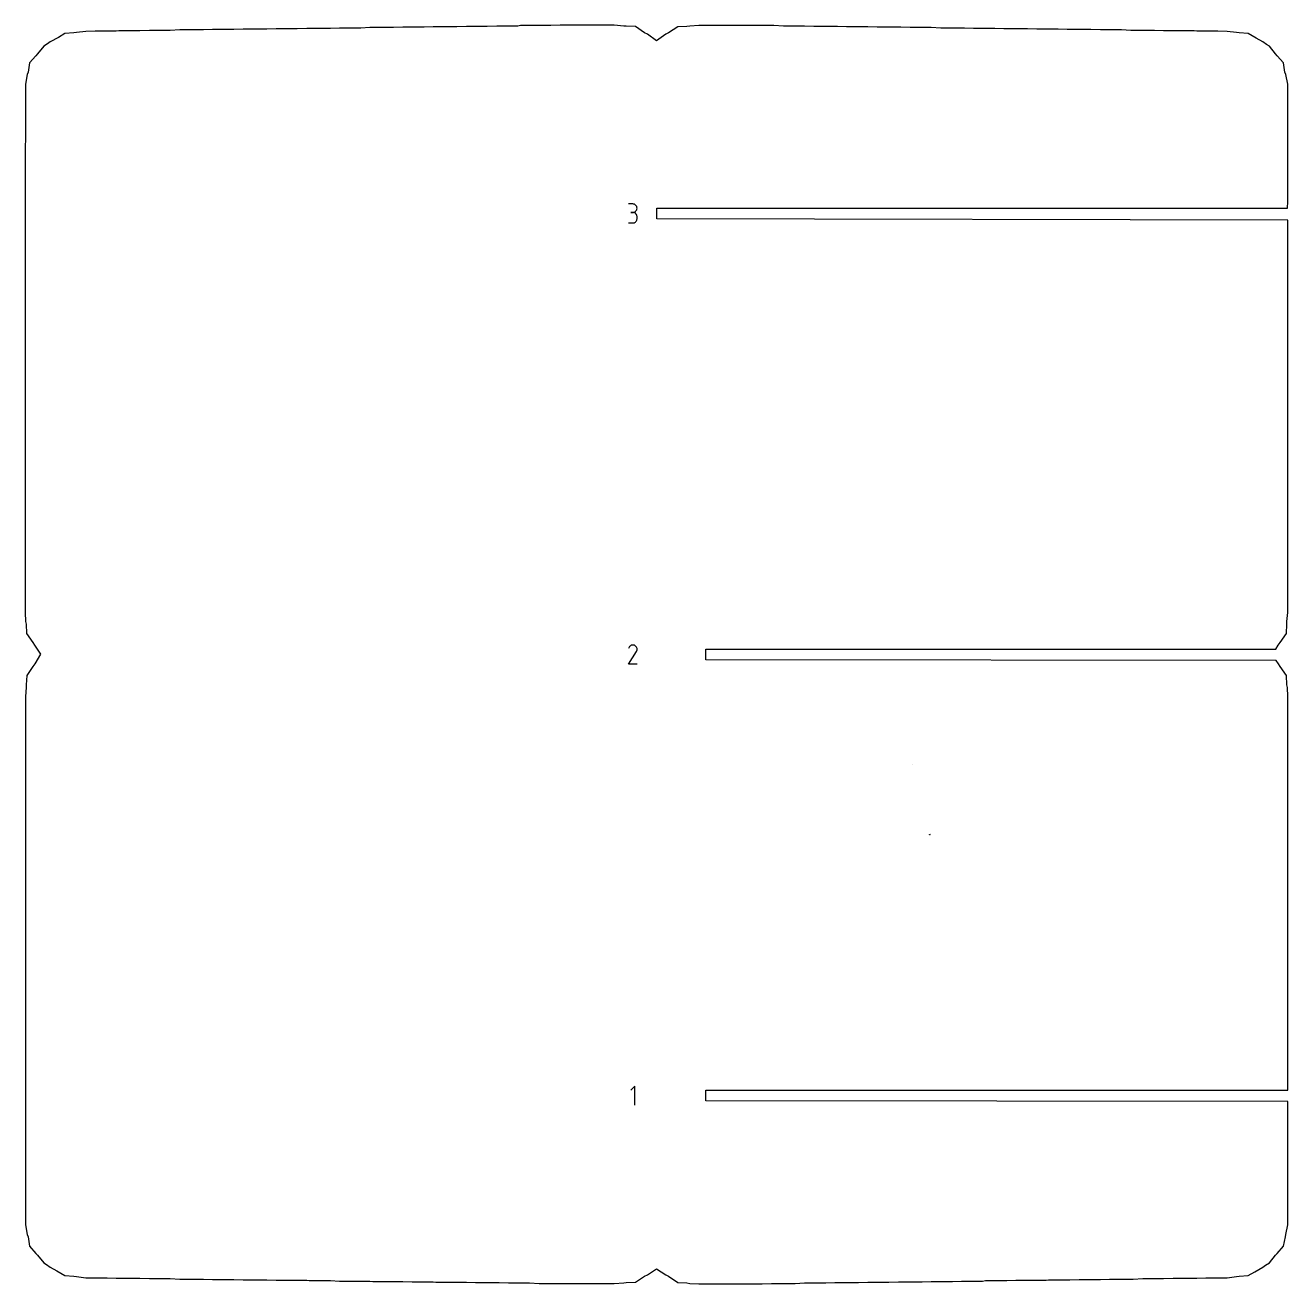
# Model space of a CAD drawing. Extents: x 86 to 757, y 8 to 1272.
# Drawn here: x 423.2 to 742.6, y 852.5 to 1171 of the extents above; entities that cross this region are included whole.
import ezdxf

# ---------------------------------------------------------------- set-up
doc = ezdxf.new("R2010")
doc.units = 0
doc.layers.get('0').update_dxf_attribs({"linetype": 'CONTINUOUS'})

msp = doc.modelspace()

# ---------------------------------------------------------------- linework, layer by layer
at = {"color": 0}
for p, q in [((435.536, 1169.1), (433.236, 1168.9)), ((436.234, 1169.2), (435.536, 1169.1)), ((438.535, 1169.39), (436.234, 1169.2)), ((440.933, 1169.5), (438.535, 1169.39)), ((441.537, 1169.5), (440.933, 1169.5)), ((443.936, 1169.5), (441.537, 1169.5)), ((446.236, 1169.5), (443.936, 1169.5)), ((446.934, 1169.6), (446.236, 1169.5)), ((449.234, 1169.6), (446.934, 1169.6)), ((451.633, 1169.6), (449.234, 1169.6)), ((452.236, 1169.6), (451.633, 1169.6)), ((454.635, 1169.7), (452.236, 1169.6)), ((456.935, 1169.7), (454.635, 1169.7)), ((457.634, 1169.7), (456.935, 1169.7)), ((459.934, 1169.7), (457.634, 1169.7)), ((462.333, 1169.8), (459.934, 1169.7)), ((462.936, 1169.8), (462.333, 1169.8)), ((465.335, 1169.8), (462.936, 1169.8)), ((467.635, 1169.8), (465.335, 1169.8)), ((468.334, 1169.8), (467.635, 1169.8)), ((470.634, 1169.9), (468.334, 1169.8)), ((473.033, 1169.9), (470.634, 1169.9)), ((473.636, 1169.9), (473.033, 1169.9)), ((476.035, 1169.9), (473.636, 1169.9)), ((478.335, 1170), (476.035, 1169.9)), ((479.033, 1170), (478.335, 1170)), ((481.334, 1170), (479.033, 1170)), ((483.732, 1170), (481.334, 1170)), ((484.336, 1170), (483.732, 1170)), ((486.735, 1170.1), (484.336, 1170)), ((489.035, 1170.1), (486.735, 1170.1)), ((489.733, 1170.1), (489.035, 1170.1)), ((492.033, 1170.1), (489.733, 1170.1)), ((494.432, 1170.2), (492.033, 1170.1)), ((495.035, 1170.2), (494.432, 1170.2)), ((497.434, 1170.2), (495.035, 1170.2)), ((499.734, 1170.2), (497.434, 1170.2)), ((500.433, 1170.2), (499.734, 1170.2)), ((502.733, 1170.3), (500.433, 1170.2)), ((505.135, 1170.3), (502.733, 1170.3)), ((505.735, 1170.3), (505.135, 1170.3)), ((508.134, 1170.3), (505.735, 1170.3)), ((510.434, 1170.4), (508.134, 1170.3)), ((511.133, 1170.4), (510.434, 1170.4)), ((513.433, 1170.4), (511.133, 1170.4)), ((515.733, 1170.4), (513.433, 1170.4)), ((516.435, 1170.4), (515.733, 1170.4)), ((518.735, 1170.5), (516.435, 1170.4)), ((521.134, 1170.5), (518.735, 1170.5)), ((521.734, 1170.5), (521.134, 1170.5)), ((524.133, 1170.5), (521.734, 1170.5)), ((526.433, 1170.6), (524.133, 1170.5)), ((527.135, 1170.6), (526.433, 1170.6)), ((529.431, 1170.6), (527.135, 1170.6)), ((531.83, 1170.6), (529.431, 1170.6)), ((532.433, 1170.6), (531.83, 1170.6)), ((534.832, 1170.7), (532.433, 1170.6)), ((537.132, 1170.7), (534.832, 1170.7)), ((537.834, 1170.7), (537.132, 1170.7)), ((540.135, 1170.7), (537.834, 1170.7)), ((542.533, 1170.8), (540.135, 1170.7)), ((543.133, 1170.8), (542.533, 1170.8)), ((545.532, 1170.8), (543.133, 1170.8)), ((547.832, 1170.8), (545.532, 1170.8)), ((548.534, 1170.9), (547.832, 1170.8)), ((550.831, 1170.9), (548.534, 1170.9)), ((553.23, 1170.9), (550.831, 1170.9)), ((553.833, 1170.9), (553.23, 1170.9)), ((556.232, 1170.9), (553.833, 1170.9)), ((558.532, 1171), (556.232, 1170.9)), ((559.234, 1171), (558.532, 1171)), ((561.534, 1171), (559.234, 1171)), ((563.933, 1171), (561.534, 1171)), ((564.533, 1171), (563.933, 1171)), ((566.932, 1171), (564.533, 1171)), ((569.232, 1171), (566.932, 1171)), ((569.93, 1171), (569.232, 1171)), ((572.23, 1171), (569.93, 1171)), ((574.633, 1170.8), (572.23, 1171)), ((575.232, 1170.8), (574.633, 1170.8)), ((577.631, 1170.7), (575.232, 1170.8)), ((579.931, 1169.1), (577.631, 1170.7)), ((580.633, 1168.7), (579.931, 1169.1)), ((585.932, 1169.1), (585.332, 1168.7)), ((588.331, 1170.6), (585.932, 1169.1)), ((590.631, 1170.7), (588.331, 1170.6)), ((591.33, 1170.8), (590.631, 1170.7)), ((593.63, 1170.9), (591.33, 1170.8)), ((595.93, 1170.9), (593.63, 1170.9)), ((596.632, 1170.9), (595.93, 1170.9)), ((598.932, 1170.9), (596.632, 1170.9)), ((601.331, 1170.9), (598.932, 1170.9)), ((601.931, 1170.9), (601.331, 1170.9)), ((604.33, 1170.9), (601.931, 1170.9)), ((606.63, 1170.9), (604.33, 1170.9)), ((607.332, 1170.9), (606.63, 1170.9)), ((609.632, 1170.9), (607.332, 1170.9)), ((612.031, 1170.9), (609.632, 1170.9)), ((612.63, 1170.9), (612.031, 1170.9)), ((615.029, 1170.8), (612.63, 1170.9)), ((617.329, 1170.8), (615.029, 1170.8)), ((618.031, 1170.8), (617.329, 1170.8)), ((620.332, 1170.8), (618.031, 1170.8)), ((622.73, 1170.7), (620.332, 1170.8)), ((623.33, 1170.7), (622.73, 1170.7)), ((625.729, 1170.7), (623.33, 1170.7)), ((628.029, 1170.7), (625.729, 1170.7)), ((628.731, 1170.7), (628.029, 1170.7)), ((631.031, 1170.6), (628.731, 1170.7)), ((633.43, 1170.6), (631.031, 1170.6)), ((634.03, 1170.6), (633.43, 1170.6)), ((636.429, 1170.6), (634.03, 1170.6)), ((638.729, 1170.5), (636.429, 1170.6)), ((639.431, 1170.5), (638.729, 1170.5)), ((641.731, 1170.5), (639.431, 1170.5)), ((644.13, 1170.5), (641.731, 1170.5)), ((644.73, 1170.5), (644.13, 1170.5)), ((647.129, 1170.4), (644.73, 1170.5)), ((649.429, 1170.4), (647.129, 1170.4)), ((650.131, 1170.4), (649.429, 1170.4)), ((652.431, 1170.4), (650.131, 1170.4)), ((654.83, 1170.3), (652.431, 1170.4)), ((655.429, 1170.3), (654.83, 1170.3)), ((657.828, 1170.3), (655.429, 1170.3)), ((660.132, 1170.3), (657.828, 1170.3)), ((660.83, 1170.3), (660.132, 1170.3)), ((663.13, 1170.2), (660.83, 1170.3)), ((665.431, 1170.2), (663.13, 1170.2)), ((666.129, 1170.2), (665.431, 1170.2)), ((668.528, 1170.2), (666.129, 1170.2)), ((670.832, 1170.1), (668.528, 1170.2)), ((671.53, 1170.1), (670.832, 1170.1)), ((673.83, 1170.1), (671.53, 1170.1)), ((676.13, 1170.1), (673.83, 1170.1)), ((676.829, 1170.1), (676.13, 1170.1)), ((679.129, 1170), (676.829, 1170.1)), ((681.531, 1170), (679.129, 1170)), ((682.128, 1170), (681.531, 1170)), ((684.53, 1170), (682.128, 1170)), ((686.83, 1169.9), (684.53, 1170)), ((687.529, 1169.9), (686.83, 1169.9)), ((689.829, 1169.9), (687.529, 1169.9)), ((692.231, 1169.9), (689.829, 1169.9)), ((692.831, 1169.9), (692.231, 1169.9)), ((695.23, 1169.8), (692.831, 1169.9)), ((697.53, 1169.8), (695.23, 1169.8)), ((698.228, 1169.8), (697.53, 1169.8)), ((700.532, 1169.8), (698.228, 1169.8)), ((702.931, 1169.7), (700.532, 1169.8)), ((703.527, 1169.7), (702.931, 1169.7)), ((705.926, 1169.7), (703.527, 1169.7)), ((708.23, 1169.7), (705.926, 1169.7)), ((708.928, 1169.7), (708.23, 1169.7)), ((711.232, 1169.6), (708.928, 1169.7)), ((713.631, 1169.6), (711.232, 1169.6)), ((714.23, 1169.6), (713.631, 1169.6)), ((716.629, 1169.6), (714.23, 1169.6)), ((718.929, 1169.6), (716.629, 1169.6)), ((719.628, 1169.5), (718.929, 1169.6)), ((721.932, 1169.5), (719.628, 1169.5)), ((724.33, 1169.5), (721.932, 1169.5)), ((724.927, 1169.5), (724.33, 1169.5)), ((727.325, 1169.39), (724.927, 1169.5)), ((729.629, 1169.2), (727.325, 1169.39)), ((730.328, 1169.1), (729.629, 1169.2)), ((732.631, 1168.9), (730.328, 1169.1)), ((428.837, 1166.3), (427.937, 1165.7)), ((429.535, 1166.8), (428.837, 1166.3)), ((431.634, 1167.9), (429.535, 1166.8)), ((433.236, 1168.9), (431.634, 1167.9)), ((582.93, 1167.09), (580.633, 1168.7)), ((585.332, 1168.7), (582.93, 1167.09)), ((734.628, 1167.7), (732.631, 1168.9)), ((736.328, 1166.8), (734.628, 1167.7)), ((737.228, 1166.1), (736.328, 1166.8)), ((738.029, 1165.7), (737.228, 1166.1)), ((425.937, 1163.3), (424.335, 1161.5)), ((426.335, 1163.8), (425.937, 1163.3)), ((427.937, 1165.7), (426.335, 1163.8)), ((739.528, 1163.8), (738.029, 1165.7)), ((739.93, 1163.3), (739.528, 1163.8)), ((741.528, 1161.5), (739.93, 1163.3)), ((424.335, 1161.5), (423.937, 1159.1)), ((741.927, 1159.1), (741.528, 1161.5)), ((423.736, 1158.5), (423.333, 1156.1)), ((423.937, 1159.1), (423.736, 1158.5)), ((742.128, 1158.5), (741.927, 1159.1)), ((742.629, 1156.1), (742.128, 1158.5)), ((423.333, 1156.1), (423.333, 1153.8)), ((423.333, 1153.8), (423.333, 1153.1)), ((423.333, 1153.1), (423.333, 1150.8)), ((742.629, 1153.8), (742.629, 1156.1)), ((742.629, 1153.1), (742.629, 1153.8)), ((742.629, 1150.8), (742.629, 1153.1)), ((423.333, 1150.8), (423.333, 1148.4)), ((742.629, 1148.4), (742.629, 1150.8)), ((423.333, 1148.4), (423.333, 1147.8)), ((423.333, 1147.8), (423.333, 1145.4)), ((742.629, 1147.8), (742.629, 1148.4)), ((742.629, 1145.4), (742.629, 1147.8)), ((423.333, 1145.4), (423.333, 1143.1)), ((742.629, 1143.1), (742.629, 1145.4)), ((423.333, 1142.4), (423.235, 1140.1)), ((423.333, 1143.1), (423.333, 1142.4)), ((742.629, 1142.4), (742.629, 1143.1)), ((742.629, 1140.1), (742.629, 1142.4)), ((423.235, 1140.1), (423.235, 1137.69)), ((423.235, 1137.69), (423.235, 1137.1)), ((423.235, 1137.1), (423.235, 1134.7)), ((742.629, 1137.69), (742.629, 1140.1)), ((742.629, 1137.1), (742.629, 1137.69)), ((742.629, 1134.7), (742.629, 1137.1)), ((423.235, 1134.7), (423.235, 1132.4)), ((742.629, 1132.4), (742.629, 1134.7)), ((423.235, 1132.4), (423.235, 1131.7)), ((423.235, 1131.7), (423.235, 1129.4)), ((742.629, 1131.7), (742.629, 1132.4)), ((742.629, 1129.4), (742.629, 1131.7)), ((423.235, 1129.4), (423.235, 1127)), ((742.629, 1127), (742.629, 1129.4)), ((423.235, 1127), (423.235, 1126.4)), ((423.235, 1126.4), (423.235, 1124)), ((576.929, 1125.8), (575.832, 1125.8)), ((577.13, 1125.7), (576.929, 1125.8)), ((577.335, 1125.7), (577.13, 1125.7)), ((577.43, 1125.6), (577.335, 1125.7)), ((577.631, 1125.5), (577.43, 1125.6)), ((577.734, 1125.4), (577.631, 1125.5)), ((577.832, 1125.2), (577.734, 1125.4)), ((577.931, 1125.1), (577.832, 1125.2)), ((577.832, 1124.2), (577.931, 1124.3)), ((577.931, 1124.9), (577.931, 1125.1)), ((578.033, 1124.7), (577.931, 1124.9)), ((577.931, 1124.5), (578.033, 1124.7)), ((577.931, 1124.3), (577.931, 1124.5)), ((578.033, 1124.7), (578.033, 1124.7)), ((583.032, 1122), (583.032, 1124.7)), ((583.032, 1124.7), (742.527, 1124.7)), ((742.527, 1124.7), (742.629, 1126.4)), ((742.629, 1126.4), (742.629, 1127)), ((423.235, 1124), (423.235, 1121.7)), ((423.235, 1121.7), (423.235, 1121)), ((576.929, 1123.6), (576.432, 1123.6)), ((576.432, 1123.6), (576.929, 1123.6)), ((577.13, 1123.6), (576.929, 1123.6)), ((576.929, 1123.6), (576.929, 1123.6)), ((576.929, 1123.6), (577.13, 1123.6)), ((577.13, 1123.6), (577.335, 1123.7)), ((577.335, 1123.6), (577.13, 1123.6)), ((577.335, 1123.7), (577.43, 1123.8)), ((577.43, 1123.49), (577.335, 1123.6)), ((577.335, 1121), (577.43, 1121.1)), ((577.43, 1123.8), (577.631, 1123.9)), ((577.631, 1123.4), (577.43, 1123.49)), ((577.43, 1121.1), (577.631, 1121.2)), ((577.631, 1123.9), (577.734, 1124)), ((577.734, 1123.2), (577.631, 1123.4)), ((577.631, 1121.2), (577.734, 1121.3)), ((577.734, 1124), (577.832, 1124.2)), ((577.832, 1123.1), (577.734, 1123.2)), ((577.734, 1121.3), (577.832, 1121.5)), ((577.931, 1122.9), (577.832, 1123.1)), ((577.832, 1121.5), (577.931, 1121.7)), ((577.931, 1122.8), (577.931, 1122.9)), ((578.033, 1122.6), (577.931, 1122.8)), ((577.931, 1121.8), (578.033, 1122)), ((577.931, 1121.7), (577.931, 1121.8)), ((578.033, 1122), (578.033, 1122.6)), ((578.033, 1122.6), (578.033, 1122.6)), ((742.629, 1121.7), (583.032, 1122)), ((742.629, 1121), (742.629, 1121.7)), ((423.235, 1121), (423.235, 1118.7)), ((423.235, 1118.7), (423.235, 1116.29)), ((575.832, 1121), (576.929, 1121)), ((576.929, 1121), (576.929, 1121)), ((576.929, 1121), (577.13, 1121)), ((577.13, 1121), (577.335, 1121)), ((742.629, 1118.7), (742.629, 1121)), ((742.629, 1116.29), (742.629, 1118.7)), ((423.235, 1116.29), (423.235, 1115.7)), ((423.235, 1115.7), (423.235, 1113.3)), ((742.629, 1115.7), (742.629, 1116.29)), ((742.629, 1113.3), (742.629, 1115.7)), ((423.235, 1113.3), (423.235, 1111)), ((742.629, 1111), (742.629, 1113.3)), ((423.235, 1111), (423.235, 1110.3)), ((423.235, 1110.3), (423.235, 1108)), ((742.629, 1110.3), (742.629, 1111)), ((742.629, 1108), (742.629, 1110.3)), ((423.235, 1108), (423.235, 1105.6)), ((423.235, 1105.6), (423.235, 1105)), ((742.629, 1105.6), (742.629, 1108)), ((742.629, 1105), (742.629, 1105.6)), ((423.235, 1105), (423.235, 1102.6)), ((423.235, 1102.6), (423.235, 1100.3)), ((742.629, 1102.6), (742.629, 1105)), ((742.629, 1100.3), (742.629, 1102.6)), ((423.235, 1100.3), (423.235, 1099.59)), ((423.235, 1099.59), (423.235, 1097.3)), ((742.629, 1099.59), (742.629, 1100.3)), ((742.629, 1097.3), (742.629, 1099.59)), ((423.235, 1097.3), (423.235, 1095)), ((742.629, 1095), (742.629, 1097.3)), ((423.235, 1095), (423.235, 1094.3)), ((423.235, 1094.3), (423.235, 1091.9)), ((742.629, 1094.3), (742.629, 1095)), ((742.629, 1091.9), (742.629, 1094.3)), ((423.235, 1091.9), (423.235, 1089.6)), ((423.235, 1089.6), (423.235, 1088.9)), ((742.629, 1089.6), (742.629, 1091.9)), ((742.629, 1088.9), (742.629, 1089.6)), ((423.235, 1088.9), (423.235, 1086.6)), ((423.235, 1086.6), (423.235, 1084.3)), ((742.629, 1086.6), (742.629, 1088.9)), ((742.629, 1084.3), (742.629, 1086.6)), ((423.235, 1084.3), (423.235, 1083.6)), ((423.235, 1083.6), (423.235, 1081.3)), ((742.629, 1083.6), (742.629, 1084.3)), ((742.629, 1081.3), (742.629, 1083.6)), ((423.235, 1081.3), (423.235, 1078.9)), ((742.629, 1078.9), (742.629, 1081.3)), ((423.235, 1078.9), (423.235, 1078.3)), ((423.235, 1078.3), (423.235, 1075.9)), ((742.629, 1078.3), (742.629, 1078.9)), ((742.629, 1075.9), (742.629, 1078.3)), ((423.235, 1075.9), (423.235, 1073.6)), ((423.235, 1073.6), (423.235, 1072.9)), ((742.629, 1073.6), (742.629, 1075.9)), ((742.629, 1072.9), (742.629, 1073.6)), ((423.235, 1072.9), (423.235, 1070.6)), ((423.235, 1070.6), (423.235, 1068.2)), ((742.629, 1070.6), (742.629, 1072.9)), ((742.629, 1068.2), (742.629, 1070.6)), ((423.235, 1068.2), (423.235, 1067.6)), ((423.235, 1067.6), (423.235, 1065.2)), ((742.629, 1067.6), (742.629, 1068.2)), ((742.629, 1065.2), (742.629, 1067.6)), ((423.235, 1065.2), (423.235, 1062.9)), ((742.629, 1062.9), (742.629, 1065.2)), ((423.235, 1062.9), (423.235, 1062.2)), ((423.235, 1062.2), (423.235, 1059.9)), ((742.629, 1062.2), (742.629, 1062.9)), ((742.629, 1059.9), (742.629, 1062.2)), ((423.235, 1059.9), (423.235, 1057.5)), ((423.235, 1057.5), (423.235, 1056.9)), ((742.629, 1057.5), (742.629, 1059.9)), ((742.629, 1056.9), (742.629, 1057.5)), ((423.235, 1056.9), (423.235, 1054.5)), ((423.235, 1054.5), (423.235, 1052.2)), ((742.629, 1054.5), (742.629, 1056.9)), ((742.629, 1052.2), (742.629, 1054.5)), ((423.235, 1052.2), (423.235, 1051.5)), ((423.235, 1051.5), (423.235, 1049.2)), ((742.629, 1051.5), (742.629, 1052.2)), ((742.629, 1049.2), (742.629, 1051.5)), ((423.235, 1049.2), (423.235, 1046.8)), ((742.629, 1046.8), (742.629, 1049.2)), ((423.235, 1046.8), (423.235, 1046.2)), ((423.235, 1046.2), (423.235, 1043.8)), ((742.629, 1046.2), (742.629, 1046.8)), ((742.629, 1043.8), (742.629, 1046.2)), ((423.235, 1043.8), (423.235, 1041.5)), ((423.235, 1041.5), (423.235, 1040.8)), ((742.629, 1041.5), (742.629, 1043.8)), ((742.629, 1040.8), (742.629, 1041.5)), ((423.235, 1040.8), (423.235, 1038.5)), ((423.235, 1038.5), (423.235, 1036.1)), ((742.629, 1038.5), (742.629, 1040.8)), ((742.629, 1036.1), (742.629, 1038.5)), ((423.235, 1036.1), (423.235, 1035.5)), ((423.235, 1035.5), (423.235, 1033.1)), ((742.629, 1035.5), (742.629, 1036.1)), ((742.629, 1033.1), (742.629, 1035.5)), ((423.235, 1033.1), (423.235, 1030.8)), ((742.629, 1030.8), (742.629, 1033.1)), ((423.235, 1030.8), (423.235, 1030.1)), ((423.235, 1030.1), (423.235, 1027.8)), ((742.629, 1030.1), (742.629, 1030.8)), ((742.629, 1027.8), (742.629, 1030.1)), ((423.235, 1027.8), (423.235, 1025.4)), ((423.235, 1025.4), (423.235, 1024.8)), ((742.629, 1025.4), (742.629, 1027.8)), ((742.629, 1024.8), (742.629, 1025.4)), ((423.235, 1024.8), (423.235, 1022.4)), ((423.235, 1022.4), (423.333, 1020.1)), ((742.428, 1020.1), (742.629, 1022.4)), ((742.629, 1022.4), (742.629, 1024.8)), ((423.333, 1020.1), (423.436, 1019.4)), ((423.436, 1019.4), (423.534, 1017.1)), ((742.329, 1017.1), (742.428, 1019.4)), ((742.428, 1019.4), (742.428, 1020.1)), ((423.534, 1017.1), (425.136, 1014.8)), ((740.727, 1014.8), (742.329, 1017.1)), ((425.136, 1014.8), (425.538, 1014.1)), ((425.538, 1014.1), (427.133, 1011.8)), ((576.03, 1013.6), (575.832, 1013.3)), ((575.832, 1009.3), (577.832, 1012.5)), ((576.132, 1013.8), (576.03, 1013.6)), ((576.231, 1013.9), (576.132, 1013.8)), ((576.432, 1014), (576.231, 1013.9)), ((576.531, 1014.1), (576.432, 1014)), ((576.732, 1014.1), (576.531, 1014.1)), ((576.929, 1014.1), (576.732, 1014.1)), ((577.13, 1014.1), (576.929, 1014.1)), ((577.335, 1014.1), (577.13, 1014.1)), ((577.43, 1014), (577.335, 1014.1)), ((577.631, 1013.9), (577.43, 1014)), ((577.43, 1014), (577.43, 1014)), ((577.734, 1013.8), (577.631, 1013.9)), ((577.832, 1013.6), (577.734, 1013.8)), ((577.931, 1013.4), (577.832, 1013.6)), ((577.832, 1012.5), (577.931, 1012.7)), ((577.832, 1012.5), (577.832, 1012.5)), ((577.832, 1012.5), (577.832, 1012.5)), ((577.832, 1012.5), (577.832, 1012.5)), ((577.832, 1012.5), (577.832, 1012.5)), ((577.832, 1012.5), (577.832, 1012.5)), ((577.832, 1012.5), (577.832, 1012.5)), ((577.832, 1012.5), (577.832, 1012.5)), ((577.832, 1012.5), (577.832, 1012.5)), ((577.832, 1012.5), (577.832, 1012.5)), ((577.832, 1012.5), (577.832, 1012.5)), ((577.832, 1012.5), (577.832, 1012.5)), ((578.033, 1013.3), (577.931, 1013.4)), ((577.931, 1012.7), (578.033, 1012.9)), ((578.033, 1013.1), (578.033, 1013.3)), ((578.033, 1012.9), (578.033, 1013.1)), ((595.45, 1010.4), (595.45, 1013.1)), ((595.45, 1013.1), (739.63, 1013.1)), ((739.63, 1013.1), (740.23, 1014.1)), ((740.23, 1014.1), (740.727, 1014.8)), ((425.633, 1009.4), (425.136, 1008.7)), ((427.133, 1011.8), (425.633, 1009.4)), ((578.033, 1009.3), (575.832, 1009.3)), ((739.729, 1010.2), (595.45, 1010.4)), ((740.329, 1009.4), (739.729, 1010.2)), ((740.727, 1008.7), (740.329, 1009.4)), ((423.633, 1006.4), (423.436, 1004.1)), ((425.136, 1008.7), (423.633, 1006.4)), ((742.329, 1006.4), (740.727, 1008.7)), ((742.428, 1004.1), (742.329, 1006.4)), ((423.436, 1003.4), (423.333, 1001.1)), ((423.436, 1004.1), (423.436, 1003.4)), ((742.527, 1003.4), (742.428, 1004.1)), ((742.629, 1001.1), (742.527, 1003.4)), ((423.333, 1001.1), (423.333, 998.696)), ((742.629, 998.696), (742.629, 1001.1)), ((423.333, 998.696), (423.333, 998.1)), ((423.333, 998.1), (423.333, 995.698)), ((742.629, 998.1), (742.629, 998.696)), ((742.629, 995.698), (742.629, 998.1)), ((423.333, 995.698), (423.333, 993.398)), ((423.333, 993.398), (423.333, 992.699)), ((742.629, 993.398), (742.629, 995.698)), ((742.629, 992.699), (742.629, 993.398)), ((423.333, 992.699), (423.333, 990.399)), ((423.333, 990.399), (423.333, 988)), ((742.629, 990.399), (742.629, 992.699)), ((742.629, 988), (742.629, 990.399)), ((423.333, 988), (423.333, 987.397)), ((423.333, 987.397), (423.333, 984.998)), ((742.629, 987.397), (742.629, 988)), ((742.629, 984.998), (742.629, 987.397)), ((423.333, 984.998), (423.333, 982.698)), ((647.629, 983.901), (647.629, 983.901)), ((742.629, 982.698), (742.629, 984.998)), ((423.333, 982.698), (423.333, 981.999)), ((423.333, 981.999), (423.333, 979.699)), ((742.629, 981.999), (742.629, 982.698)), ((742.629, 979.699), (742.629, 981.999)), ((423.333, 979.699), (423.333, 977.297)), ((742.629, 977.297), (742.629, 979.699)), ((423.333, 977.297), (423.333, 976.697)), ((423.333, 976.697), (423.333, 974.298)), ((423.333, 974.298), (423.333, 971.998)), ((742.629, 976.697), (742.629, 977.297)), ((742.629, 974.298), (742.629, 976.697)), ((742.629, 971.998), (742.629, 974.298)), ((423.333, 971.998), (423.333, 971.3)), ((423.333, 971.3), (423.333, 968.999)), ((742.629, 971.3), (742.629, 971.998)), ((742.629, 968.999), (742.629, 971.3)), ((423.333, 968.999), (423.333, 966.597)), ((742.629, 966.597), (742.629, 968.999)), ((423.333, 966.597), (423.333, 965.997)), ((423.333, 965.997), (423.333, 963.598)), ((652.029, 966.1), (652.029, 966.198)), ((652.029, 966.198), (652.131, 966.198)), ((652.029, 966.1), (652.029, 966.1)), ((652.029, 966.1), (652.029, 966.1)), ((652.029, 966.1), (652.029, 966.1)), ((652.131, 966.198), (652.131, 966.301)), ((652.131, 966.301), (652.131, 966.301)), ((652.131, 966.301), (652.131, 966.301)), ((652.23, 966.399), (652.23, 966.399)), ((652.23, 966.399), (652.23, 966.399)), ((742.629, 965.997), (742.629, 966.597)), ((742.629, 963.598), (742.629, 965.997)), ((423.333, 963.598), (423.333, 961.298)), ((742.629, 961.298), (742.629, 963.598)), ((423.333, 961.298), (423.333, 960.596)), ((423.333, 960.596), (423.333, 958.3)), ((423.333, 958.3), (423.333, 955.897)), ((742.629, 960.596), (742.629, 961.298)), ((742.629, 958.3), (742.629, 960.596)), ((742.629, 955.897), (742.629, 958.3)), ((423.333, 955.897), (423.333, 955.298)), ((423.333, 955.298), (423.333, 952.899)), ((742.629, 955.298), (742.629, 955.897)), ((742.629, 952.899), (742.629, 955.298)), ((423.333, 952.899), (423.333, 950.599)), ((742.629, 950.599), (742.629, 952.899)), ((423.333, 950.599), (423.333, 949.9)), ((423.333, 949.9), (423.333, 947.6)), ((742.629, 949.9), (742.629, 950.599)), ((742.629, 947.6), (742.629, 949.9)), ((423.333, 947.6), (423.333, 945.198)), ((742.629, 945.198), (742.629, 947.6)), ((423.333, 945.198), (423.333, 944.598)), ((423.333, 944.598), (423.333, 942.199)), ((742.629, 944.598), (742.629, 945.198)), ((742.629, 942.199), (742.629, 944.598)), ((423.333, 942.199), (423.333, 939.899)), ((423.333, 939.899), (423.333, 939.197)), ((423.333, 939.197), (423.333, 936.9)), ((742.629, 939.899), (742.629, 942.199)), ((742.629, 939.197), (742.629, 939.899)), ((742.629, 936.9), (742.629, 939.197)), ((423.333, 936.9), (423.333, 934.6)), ((742.629, 934.6), (742.629, 936.9)), ((423.333, 934.6), (423.333, 933.898)), ((423.333, 933.898), (423.333, 931.598)), ((742.629, 933.898), (742.629, 934.6)), ((742.629, 931.598), (742.629, 933.898)), ((423.333, 931.598), (423.333, 929.199)), ((742.629, 929.199), (742.629, 931.598)), ((423.333, 929.199), (423.333, 928.599)), ((423.333, 928.599), (423.333, 926.2)), ((742.629, 928.599), (742.629, 929.199)), ((742.629, 926.2), (742.629, 928.599)), ((423.333, 926.2), (423.333, 923.9)), ((423.333, 923.9), (423.333, 923.198)), ((423.333, 923.198), (423.333, 920.898)), ((742.629, 923.9), (742.629, 926.2)), ((742.629, 923.198), (742.629, 923.9)), ((742.629, 920.898), (742.629, 923.198)), ((423.333, 920.898), (423.333, 918.499)), ((742.629, 918.499), (742.629, 920.898)), ((423.333, 918.499), (423.333, 917.9)), ((423.333, 917.9), (423.333, 915.501)), ((742.629, 917.9), (742.629, 918.499)), ((742.629, 915.501), (742.629, 917.9)), ((423.333, 915.501), (423.333, 913.201)), ((742.629, 913.201), (742.629, 915.501)), ((423.333, 913.201), (423.333, 912.499)), ((423.333, 912.499), (423.333, 910.198)), ((742.629, 912.499), (742.629, 913.201)), ((742.629, 910.198), (742.629, 912.499)), ((423.333, 910.198), (423.333, 907.8)), ((423.333, 907.8), (423.333, 907.2)), ((423.333, 907.2), (423.333, 904.801)), ((742.629, 907.8), (742.629, 910.198)), ((742.629, 907.2), (742.629, 907.8)), ((742.629, 904.801), (742.629, 907.2)), ((423.333, 904.801), (423.333, 902.501)), ((742.629, 902.501), (742.629, 904.801)), ((423.333, 902.501), (423.333, 901.799)), ((423.333, 901.799), (423.333, 899.502)), ((577.43, 902.501), (576.432, 901.499)), ((577.43, 897.699), (577.43, 902.501)), ((595.45, 898.8), (595.45, 901.499)), ((595.45, 901.499), (742.629, 901.499)), ((742.629, 901.499), (742.629, 902.501)), ((423.333, 899.502), (423.333, 897.1)), ((742.629, 898.599), (595.45, 898.8)), ((742.629, 897.1), (742.629, 898.599)), ((423.333, 897.1), (423.333, 896.5)), ((423.333, 896.5), (423.333, 894.101)), ((742.629, 896.5), (742.629, 897.1)), ((742.629, 894.101), (742.629, 896.5)), ((423.333, 894.101), (423.333, 891.798)), ((423.333, 891.798), (423.333, 891.099)), ((742.629, 891.798), (742.629, 894.101)), ((742.629, 891.099), (742.629, 891.798)), ((423.333, 891.099), (423.333, 888.799)), ((423.333, 888.799), (423.333, 886.4)), ((742.629, 888.799), (742.629, 891.099)), ((742.629, 886.4), (742.629, 888.799)), ((423.333, 886.4), (423.333, 885.8)), ((423.333, 885.8), (423.333, 883.401)), ((742.629, 885.8), (742.629, 886.4)), ((742.629, 883.401), (742.629, 885.8)), ((423.333, 883.401), (423.333, 881.098)), ((742.629, 881.098), (742.629, 883.401)), ((423.333, 881.098), (423.333, 880.399)), ((423.333, 880.399), (423.333, 878.103)), ((742.629, 880.399), (742.629, 881.098)), ((742.629, 878.103), (742.629, 880.399)), ((423.333, 878.103), (423.333, 875.697)), ((423.333, 875.697), (423.333, 875.101)), ((742.629, 875.697), (742.629, 878.103)), ((742.629, 875.101), (742.629, 875.697)), ((423.333, 875.101), (423.333, 872.702)), ((423.333, 872.702), (423.333, 870.398)), ((742.629, 872.702), (742.629, 875.101)), ((742.629, 870.398), (742.629, 872.702)), ((423.333, 870.398), (423.333, 869.7)), ((423.333, 869.7), (423.333, 867.399)), ((742.629, 869.7), (742.629, 870.398)), ((742.629, 867.399), (742.629, 869.7)), ((423.333, 867.399), (423.736, 864.997)), ((742.128, 864.997), (742.629, 867.399)), ((423.736, 864.997), (423.937, 864.401)), ((423.937, 864.401), (424.335, 861.998)), ((741.528, 861.998), (742.029, 864.401)), ((742.029, 864.401), (742.128, 864.997)), ((424.335, 861.998), (425.937, 860.199)), ((425.937, 860.199), (426.335, 859.698)), ((426.335, 859.698), (427.937, 857.797)), ((738.029, 857.797), (739.528, 859.698)), ((739.528, 859.698), (739.93, 860.199)), ((739.93, 860.199), (741.528, 861.998)), ((427.937, 857.797), (428.636, 857.398)), ((428.636, 857.398), (429.535, 856.7)), ((429.535, 856.7), (431.236, 855.8)), ((580.633, 854.798), (582.93, 856.298)), ((582.93, 856.298), (585.332, 854.798)), ((734.328, 855.5), (736.328, 856.7)), ((736.328, 856.7), (737.03, 857.201)), ((737.03, 857.201), (738.029, 857.797)), ((431.236, 855.8), (433.236, 854.601)), ((433.236, 854.601), (435.536, 854.4)), ((435.536, 854.4), (436.234, 854.297)), ((436.234, 854.297), (438.535, 854.001)), ((438.535, 854.001), (440.933, 854.001)), ((440.933, 854.001), (441.537, 854.001)), ((441.537, 854.001), (443.936, 854.001)), ((443.936, 854.001), (446.236, 853.899)), ((446.236, 853.899), (446.934, 853.899)), ((446.934, 853.899), (449.234, 853.899)), ((449.234, 853.899), (451.633, 853.899)), ((451.633, 853.899), (452.236, 853.899)), ((452.236, 853.899), (454.635, 853.796)), ((454.635, 853.796), (456.935, 853.796)), ((456.935, 853.796), (457.634, 853.796)), ((457.634, 853.796), (459.934, 853.796)), ((459.934, 853.796), (462.333, 853.701)), ((462.333, 853.701), (462.936, 853.701)), ((462.936, 853.701), (465.335, 853.701)), ((465.335, 853.701), (467.635, 853.701)), ((467.635, 853.701), (468.334, 853.701)), ((468.334, 853.701), (470.634, 853.599)), ((470.634, 853.599), (473.033, 853.599)), ((473.033, 853.599), (473.636, 853.599)), ((473.636, 853.599), (476.035, 853.599)), ((476.035, 853.599), (478.335, 853.5)), ((478.335, 853.5), (479.033, 853.5)), ((479.033, 853.5), (481.334, 853.5)), ((481.334, 853.5), (483.732, 853.5)), ((483.732, 853.5), (484.336, 853.5)), ((484.336, 853.5), (486.735, 853.398)), ((486.735, 853.398), (489.035, 853.398)), ((489.035, 853.398), (489.733, 853.398)), ((489.733, 853.398), (492.033, 853.398)), ((492.033, 853.398), (494.432, 853.398)), ((494.432, 853.398), (495.035, 853.299)), ((495.035, 853.299), (497.434, 853.299)), ((497.434, 853.299), (499.734, 853.299)), ((499.734, 853.299), (500.433, 853.299)), ((500.433, 853.299), (502.733, 853.2)), ((502.733, 853.2), (505.135, 853.2)), ((505.135, 853.2), (505.735, 853.2)), ((505.735, 853.2), (508.134, 853.2)), ((508.134, 853.2), (510.434, 853.2)), ((510.434, 853.2), (511.133, 853.098)), ((511.133, 853.098), (513.433, 853.098)), ((513.433, 853.098), (515.733, 853.098)), ((515.733, 853.098), (516.435, 853.098)), ((516.435, 853.098), (518.735, 853.098)), ((518.735, 853.098), (521.134, 852.999)), ((521.134, 852.999), (521.734, 852.999)), ((521.734, 852.999), (524.133, 852.999)), ((524.133, 852.999), (526.433, 852.999)), ((526.433, 852.999), (527.135, 852.9)), ((527.135, 852.9), (529.431, 852.9)), ((529.431, 852.9), (531.83, 852.9)), ((531.83, 852.9), (532.433, 852.9)), ((532.433, 852.9), (534.832, 852.9)), ((534.832, 852.9), (537.132, 852.798)), ((537.132, 852.798), (537.834, 852.798)), ((537.834, 852.798), (540.135, 852.798)), ((540.135, 852.798), (542.533, 852.798)), ((542.533, 852.798), (543.133, 852.798)), ((543.133, 852.798), (545.532, 852.703)), ((574.633, 852.703), (575.232, 852.798)), ((575.232, 852.798), (577.631, 852.9)), ((577.631, 852.9), (579.931, 854.4)), ((579.931, 854.4), (580.633, 854.798)), ((585.332, 854.798), (585.932, 854.4)), ((585.932, 854.4), (588.331, 852.798)), ((588.331, 852.798), (590.631, 852.703)), ((625.729, 852.703), (628.029, 852.798)), ((628.029, 852.798), (628.731, 852.798)), ((628.731, 852.798), (631.031, 852.798)), ((631.031, 852.798), (633.43, 852.798)), ((633.43, 852.798), (634.03, 852.798)), ((634.03, 852.798), (636.429, 852.9)), ((636.429, 852.9), (638.729, 852.9)), ((638.729, 852.9), (639.431, 852.9)), ((639.431, 852.9), (641.731, 852.9)), ((641.731, 852.9), (644.13, 852.999)), ((644.13, 852.999), (644.73, 852.999)), ((644.73, 852.999), (647.129, 852.999)), ((647.129, 852.999), (649.429, 852.999)), ((649.429, 852.999), (650.131, 852.999)), ((650.131, 852.999), (652.431, 853.098)), ((652.431, 853.098), (654.83, 853.098)), ((654.83, 853.098), (655.429, 853.098)), ((655.429, 853.098), (657.828, 853.098)), ((657.828, 853.098), (660.132, 853.2)), ((660.132, 853.2), (660.83, 853.2)), ((660.83, 853.2), (663.13, 853.2)), ((663.13, 853.2), (665.431, 853.2)), ((665.431, 853.2), (666.129, 853.299)), ((666.129, 853.299), (668.528, 853.299)), ((668.528, 853.299), (670.832, 853.299)), ((670.832, 853.299), (671.53, 853.299)), ((671.53, 853.299), (673.83, 853.398)), ((673.83, 853.398), (676.13, 853.398)), ((676.13, 853.398), (676.829, 853.398)), ((676.829, 853.398), (679.129, 853.398)), ((679.129, 853.398), (681.531, 853.398)), ((681.531, 853.398), (682.128, 853.5)), ((682.128, 853.5), (684.53, 853.5)), ((684.53, 853.5), (686.83, 853.5)), ((686.83, 853.5), (687.529, 853.5)), ((687.529, 853.5), (689.829, 853.599)), ((689.829, 853.599), (692.231, 853.599)), ((692.231, 853.599), (692.831, 853.599)), ((692.831, 853.599), (695.23, 853.599)), ((695.23, 853.599), (697.53, 853.701)), ((697.53, 853.701), (698.228, 853.701)), ((698.228, 853.701), (700.532, 853.701)), ((700.532, 853.701), (702.931, 853.701)), ((702.931, 853.701), (703.527, 853.701)), ((703.527, 853.701), (705.926, 853.796)), ((705.926, 853.796), (708.23, 853.796)), ((708.23, 853.796), (708.928, 853.796)), ((708.928, 853.796), (711.232, 853.796)), ((711.232, 853.796), (713.631, 853.899)), ((713.631, 853.899), (714.23, 853.899)), ((714.23, 853.899), (716.629, 853.899)), ((716.629, 853.899), (718.929, 853.899)), ((718.929, 853.899), (719.628, 853.899)), ((719.628, 853.899), (721.932, 854.001)), ((721.932, 854.001), (724.33, 854.001)), ((724.33, 854.001), (724.927, 854.001)), ((724.927, 854.001), (727.325, 854.001)), ((727.325, 854.001), (729.629, 854.297)), ((729.629, 854.297), (730.328, 854.4)), ((730.328, 854.4), (732.631, 854.601)), ((732.631, 854.601), (734.328, 855.5)), ((545.532, 852.703), (547.832, 852.703)), ((547.832, 852.703), (548.534, 852.703)), ((548.534, 852.703), (550.831, 852.703)), ((550.831, 852.703), (553.23, 852.6)), ((553.23, 852.6), (553.833, 852.6)), ((553.833, 852.6), (556.232, 852.6)), ((556.232, 852.6), (558.532, 852.6)), ((558.532, 852.6), (559.234, 852.6)), ((559.234, 852.6), (561.534, 852.6)), ((561.534, 852.6), (563.933, 852.6)), ((563.933, 852.6), (564.533, 852.6)), ((564.533, 852.6), (566.932, 852.6)), ((566.932, 852.6), (569.232, 852.6)), ((569.232, 852.6), (569.93, 852.6)), ((569.93, 852.6), (572.23, 852.6)), ((572.23, 852.6), (574.633, 852.703)), ((590.631, 852.703), (591.33, 852.6)), ((591.33, 852.6), (593.63, 852.502)), ((593.63, 852.502), (595.93, 852.502)), ((595.93, 852.502), (596.632, 852.502)), ((596.632, 852.502), (598.932, 852.502)), ((598.932, 852.502), (601.331, 852.502)), ((601.331, 852.502), (601.931, 852.502)), ((601.931, 852.502), (604.33, 852.502)), ((604.33, 852.502), (606.63, 852.502)), ((606.63, 852.502), (607.332, 852.502)), ((607.332, 852.502), (609.632, 852.502)), ((609.632, 852.502), (612.031, 852.6)), ((612.031, 852.6), (612.63, 852.6)), ((612.63, 852.6), (615.029, 852.6)), ((615.029, 852.6), (617.329, 852.6)), ((617.329, 852.6), (618.031, 852.6)), ((618.031, 852.6), (620.332, 852.703)), ((620.332, 852.703), (622.73, 852.703)), ((622.73, 852.703), (623.33, 852.703)), ((623.33, 852.703), (625.729, 852.703))]:
    msp.add_line(p, q, dxfattribs=at)

doc.saveas('drawing.dxf')
